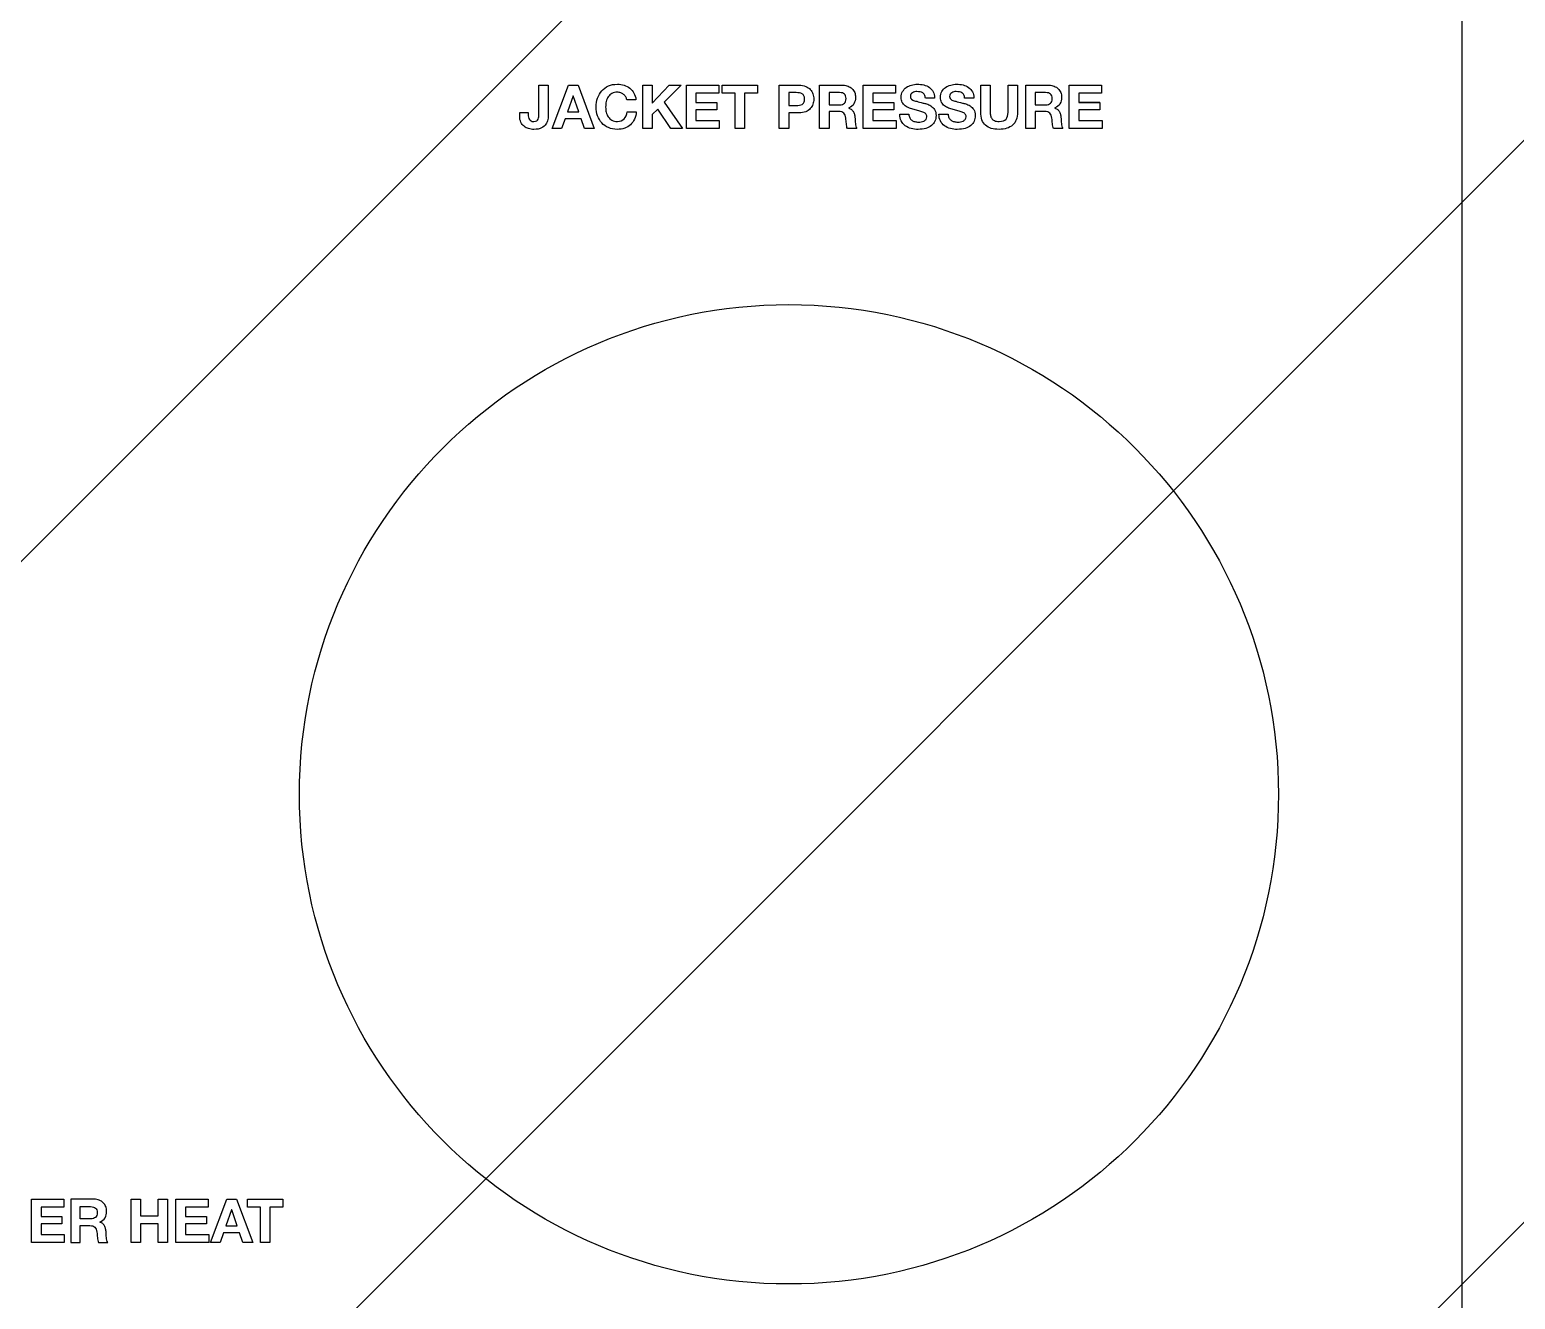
# Model space of a CAD drawing. Header units: millimetres. Extents: x 0 to 16408, y 0 to 11536.
# Drawn here: x 11452.3 to 11573.7, y 4841.8 to 4945.5 of the extents above; entities that cross this region are included whole.
import ezdxf

# ---------------------------------------------------------------- set-up
doc = ezdxf.new("R2010")
doc.units = ezdxf.units.MM
doc.header["$MEASUREMENT"] = 0
doc.linetypes.add('HIDDEN', pattern=[9.525, 6.35, -3.175])
doc.layers.get('0').update_dxf_attribs({"lineweight": 25})
doc.layers.add('DIM', color=3, linetype='Continuous', lineweight=9)
doc.layers.add('H', color=2, linetype='HIDDEN', lineweight=15)

msp = doc.modelspace()

# ---------------------------------------------------------------- hatches: boundary and pattern name
at = {"layer": 'DIM'}
h = msp.add_hatch(dxfattribs=at)
h.set_pattern_fill('ANSI31', color=256, scale=350, style=0)
h.set_pattern_definition([(45, (-19163.366, -2190.005), (-30.93592, 30.93592), [])])
h.paths.add_polyline_path([(11169.331, 5386.066), (11169.331, 3313.066), (10738.546, 3313.066), (10738.546, 5100.001), (10069.331, 5100.001), (10069.331, 6563.066), (14009.331, 6563.066), (14009.331, 5100.001), (13340.115, 5100.001), (13340.115, 3313.066), (12909.331, 3313.066), (12909.331, 5386.066)])
edge = h.paths.add_edge_path(flags=16)
edge.add_line((12909.331, 3336.066), (12909.331, 3313.066))
edge.add_line((11169.331, 3336.066), (11169.331, 3313.066))
at = {"layer": 'H', "ltscale": 5}
h = msp.add_hatch(dxfattribs=at)
h.set_pattern_fill('ANSI31', color=256, scale=500, style=0)
h.set_pattern_definition([(45, (5319.3, 20778.49), (-44.19417, 44.19417), [])])
edge = h.paths.add_edge_path(flags=16)
edge.add_line((14059.331, 6563.066), (14009.331, 6563.066))
edge.add_line((14059.331, 6563.066), (14009.331, 6563.066))
edge = h.paths.add_edge_path()
edge.add_line((14059.331, 6563.066), (14009.331, 6563.066))
edge.add_line((14059.331, 6563.066), (14009.331, 6563.066))
edge.add_line((10069.331, 3313.066), (10069.331, 6563.066))
edge.add_line((10019.331, 3263.066), (10019.331, 6563.066))
edge.add_line((10069.331, 3313.066), (14009.331, 3313.066))
edge.add_line((10019.331, 3263.066), (14059.331, 3263.066))
edge.add_line((14059.331, 6563.066), (14009.331, 6563.066))
edge.add_line((14009.331, 5313.066), (14009.331, 5323.066))
edge.add_line((14009.331, 3313.066), (14009.331, 6563.066))
edge.add_line((14059.331, 3263.066), (14059.331, 6563.066))

# ---------------------------------------------------------------- linework, layer by layer
for p, q in [((11569.331, 4411.066), (11569.331, 5161.066)), ((11494.975, 4937.46), (11496.308, 4940.986)), ((11496.308, 4940.986), (11497.103, 4940.986)), ((11497.103, 4940.986), (11498.422, 4937.46)), ((11502.388, 4937.46), (11502.388, 4940.986)), ((11502.388, 4940.986), (11503.163, 4940.986)), ((11503.163, 4940.986), (11503.163, 4939.524)), ((11503.163, 4939.524), (11504.541, 4940.986)), ((11505.509, 4940.986), (11504.131, 4939.594)), ((11504.541, 4940.986), (11505.509, 4940.986)), ((11505.954, 4937.46), (11505.954, 4940.986)), ((11505.954, 4940.986), (11508.591, 4940.986)), ((11508.591, 4940.986), (11508.591, 4940.334)), ((11508.877, 4940.986), (11511.767, 4940.986)), ((11508.877, 4940.334), (11508.877, 4940.986)), ((11511.767, 4940.986), (11511.767, 4940.334)), ((11520.404, 4937.46), (11520.404, 4940.986)), ((11520.404, 4940.986), (11523.042, 4940.986)), ((11523.042, 4940.986), (11523.042, 4940.334)), ((11537.241, 4937.46), (11537.241, 4940.986)), ((11537.241, 4940.986), (11539.878, 4940.986)), ((11539.878, 4940.986), (11539.878, 4940.334)), ((11496.693, 4940.117), (11496.234, 4938.823)), ((11496.703, 4940.117), (11496.693, 4940.117)), ((11497.148, 4938.823), (11496.703, 4940.117)), ((11504.131, 4939.594), (11505.643, 4937.46)), ((11508.591, 4940.334), (11506.729, 4940.334)), ((11506.729, 4940.334), (11506.729, 4939.579)), ((11506.729, 4939.579), (11508.438, 4939.579)), ((11508.438, 4939.579), (11508.438, 4938.976)), ((11509.934, 4940.334), (11508.877, 4940.334)), ((11509.934, 4937.46), (11509.934, 4940.334)), ((11511.767, 4940.334), (11510.71, 4940.334)), ((11510.71, 4940.334), (11510.71, 4937.46)), ((11523.042, 4940.334), (11521.18, 4940.334)), ((11521.18, 4940.334), (11521.18, 4939.579)), ((11521.18, 4939.579), (11522.889, 4939.579)), ((11522.889, 4939.579), (11522.889, 4938.976)), ((11539.878, 4940.334), (11538.016, 4940.334)), ((11538.016, 4940.334), (11538.016, 4939.579)), ((11538.016, 4939.579), (11539.725, 4939.579)), ((11539.725, 4939.579), (11538.016, 4939.579)), ((11539.725, 4939.579), (11539.725, 4938.976)), ((11496.032, 4938.245), (11495.755, 4937.46)), ((11497.35, 4938.245), (11496.032, 4938.245)), ((11496.234, 4938.823), (11497.148, 4938.823)), ((11497.617, 4937.46), (11497.35, 4938.245)), ((11503.608, 4939.045), (11503.163, 4938.596)), ((11503.163, 4938.596), (11503.163, 4937.46)), ((11504.67, 4937.46), (11503.608, 4939.045)), ((11508.438, 4938.976), (11506.729, 4938.976)), ((11506.729, 4938.976), (11506.729, 4938.112)), ((11522.889, 4938.976), (11521.18, 4938.976)), ((11521.18, 4938.976), (11521.18, 4938.112)), ((11539.725, 4938.976), (11538.016, 4938.976)), ((11538.016, 4938.976), (11538.016, 4938.112)), ((11495.755, 4937.46), (11494.975, 4937.46)), ((11498.422, 4937.46), (11497.617, 4937.46)), ((11503.163, 4937.46), (11502.388, 4937.46)), ((11505.643, 4937.46), (11504.67, 4937.46)), ((11508.63, 4937.46), (11505.954, 4937.46)), ((11506.729, 4938.112), (11508.63, 4938.112)), ((11508.63, 4938.112), (11508.63, 4937.46)), ((11510.71, 4937.46), (11509.934, 4937.46)), ((11523.081, 4937.46), (11520.404, 4937.46)), ((11521.18, 4938.112), (11523.081, 4938.112)), ((11523.081, 4938.112), (11523.081, 4937.46)), ((11539.918, 4937.46), (11537.241, 4937.46)), ((11538.016, 4938.112), (11539.918, 4938.112)), ((11539.918, 4938.112), (11539.918, 4937.46))]:
    msp.add_line(p, q)
for points in [[(11455.078, 4849.986), (11455.078, 4849.334), (11453.216, 4849.334), (11453.216, 4848.578), (11454.924, 4848.578), (11454.924, 4847.976), (11453.216, 4847.976), (11453.216, 4847.111), (11455.117, 4847.111), (11455.117, 4846.459), (11452.44, 4846.459), (11452.44, 4849.986), (11455.078, 4849.986)], [(11461.355, 4849.986), (11461.355, 4848.633), (11462.782, 4848.633), (11462.782, 4849.986), (11463.558, 4849.986), (11463.558, 4846.459), (11462.782, 4846.459), (11462.782, 4847.98), (11461.355, 4847.98), (11461.355, 4846.459), (11460.579, 4846.459), (11460.579, 4849.986), (11461.355, 4849.986)], [(11466.876, 4849.986), (11466.876, 4849.334), (11465.015, 4849.334), (11465.015, 4848.578), (11466.723, 4848.578), (11466.723, 4847.976), (11465.015, 4847.976), (11465.015, 4847.111), (11466.916, 4847.111), (11466.916, 4846.459), (11464.239, 4846.459), (11464.239, 4849.986), (11466.876, 4849.986)], [(11469.198, 4849.986), (11470.516, 4846.459), (11469.711, 4846.459), (11469.445, 4847.245), (11468.126, 4847.245), (11467.849, 4846.459), (11467.069, 4846.459), (11468.402, 4849.986), (11469.198, 4849.986)], [(11470.092, 4849.334), (11470.092, 4849.986), (11472.981, 4849.986), (11472.981, 4849.334), (11471.924, 4849.334), (11471.924, 4846.459), (11471.149, 4846.459), (11471.149, 4849.334), (11470.092, 4849.334)], [(11469.242, 4847.823), (11468.798, 4849.117), (11468.788, 4849.117), (11468.328, 4847.823), (11469.242, 4847.823)]]:
    msp.add_lwpolyline(points)
msp.add_circle((11514.331, 4883.066), 40)
for points in [[(11493.888, 4938.606), (11493.888, 4938.606), (11493.888, 4940.986), (11493.888, 4940.986)], [(11493.888, 4940.986), (11493.888, 4940.986), (11494.664, 4940.986), (11494.664, 4940.986)], [(11494.664, 4940.986), (11494.664, 4940.986), (11494.664, 4938.571), (11494.664, 4938.571)], [(11501.324, 4940.742), (11501.46, 4940.635), (11501.573, 4940.502), (11501.662, 4940.344)], [(11513.544, 4937.46), (11513.544, 4937.46), (11513.544, 4940.986), (11513.544, 4940.986)], [(11513.544, 4940.986), (11513.544, 4940.986), (11515.135, 4940.986), (11515.135, 4940.986)], [(11515.135, 4940.986), (11515.356, 4940.986), (11515.543, 4940.954), (11515.698, 4940.89)], [(11516.839, 4937.46), (11516.839, 4937.46), (11516.839, 4940.986), (11516.839, 4940.986)], [(11516.839, 4940.986), (11516.839, 4940.986), (11518.74, 4940.986), (11518.74, 4940.986)], [(11518.74, 4940.986), (11518.898, 4940.986), (11519.041, 4940.961), (11519.168, 4940.91)], [(11523.617, 4940.475), (11523.694, 4940.608), (11523.796, 4940.72), (11523.921, 4940.809)], [(11523.921, 4940.809), (11524.046, 4940.898), (11524.188, 4940.963), (11524.346, 4941.006)], [(11525.351, 4941.009), (11525.52, 4940.967), (11525.671, 4940.901), (11525.803, 4940.809)], [(11525.803, 4940.809), (11525.934, 4940.716), (11526.039, 4940.599), (11526.116, 4940.456)], [(11526.823, 4940.475), (11526.9, 4940.608), (11527.001, 4940.72), (11527.126, 4940.809)], [(11527.126, 4940.809), (11527.251, 4940.898), (11527.393, 4940.963), (11527.551, 4941.006)], [(11528.556, 4941.009), (11528.726, 4940.967), (11528.876, 4940.901), (11529.008, 4940.809)], [(11529.008, 4940.809), (11529.14, 4940.716), (11529.244, 4940.599), (11529.322, 4940.456)], [(11530.001, 4938.793), (11530.001, 4938.793), (11530.001, 4940.986), (11530.001, 4940.986)], [(11530.001, 4940.986), (11530.001, 4940.986), (11530.776, 4940.986), (11530.776, 4940.986)], [(11530.776, 4940.986), (11530.776, 4940.986), (11530.776, 4938.793), (11530.776, 4938.793)], [(11532.233, 4938.793), (11532.233, 4938.793), (11532.233, 4940.986), (11532.233, 4940.986)], [(11532.233, 4940.986), (11532.233, 4940.986), (11533.009, 4940.986), (11533.009, 4940.986)], [(11533.009, 4940.986), (11533.009, 4940.986), (11533.009, 4938.793), (11533.009, 4938.793)], [(11533.675, 4937.46), (11533.675, 4937.46), (11533.675, 4940.986), (11533.675, 4940.986)], [(11533.675, 4940.986), (11533.675, 4940.986), (11535.577, 4940.986), (11535.577, 4940.986)], [(11535.577, 4940.986), (11535.735, 4940.986), (11535.877, 4940.961), (11536.004, 4940.91)], [(11536.004, 4940.91), (11536.13, 4940.859), (11536.239, 4940.789), (11536.33, 4940.7)], [(11536.33, 4940.7), (11536.421, 4940.611), (11536.489, 4940.508), (11536.537, 4940.391)], [(11499.864, 4940.317), (11499.742, 4940.25), (11499.643, 4940.159), (11499.568, 4940.046)], [(11500.99, 4940.046), (11500.944, 4940.12), (11500.886, 4940.185), (11500.817, 4940.241)], [(11501.079, 4939.801), (11501.066, 4939.89), (11501.036, 4939.971), (11500.99, 4940.046)], [(11501.83, 4939.801), (11501.83, 4939.801), (11501.079, 4939.801), (11501.079, 4939.801)], [(11501.662, 4940.344), (11501.751, 4940.186), (11501.807, 4940.005), (11501.83, 4939.801)], [(11514.922, 4940.384), (11514.922, 4940.384), (11514.32, 4940.384), (11514.32, 4940.384)], [(11514.32, 4940.384), (11514.32, 4940.384), (11514.32, 4939.327), (11514.32, 4939.327)], [(11515.179, 4940.364), (11515.097, 4940.377), (11515.011, 4940.384), (11514.922, 4940.384)], [(11515.397, 4940.288), (11515.334, 4940.325), (11515.261, 4940.351), (11515.179, 4940.364)], [(11515.547, 4940.127), (11515.509, 4940.196), (11515.459, 4940.25), (11515.397, 4940.288)], [(11515.397, 4939.423), (11515.459, 4939.461), (11515.509, 4939.515), (11515.547, 4939.584)], [(11518.464, 4940.384), (11518.464, 4940.384), (11517.614, 4940.384), (11517.614, 4940.384)], [(11517.614, 4940.384), (11517.614, 4940.384), (11517.614, 4939.391), (11517.614, 4939.391)], [(11518.464, 4939.391), (11518.641, 4939.391), (11518.775, 4939.431), (11518.864, 4939.51)], [(11524.291, 4939.9), (11524.318, 4939.857), (11524.37, 4939.817), (11524.447, 4939.781)], [(11524.427, 4940.379), (11524.376, 4940.346), (11524.334, 4940.305), (11524.301, 4940.255)], [(11524.598, 4940.448), (11524.535, 4940.435), (11524.478, 4940.412), (11524.427, 4940.379)], [(11524.447, 4939.781), (11524.524, 4939.745), (11524.631, 4939.709), (11524.768, 4939.673)], [(11524.768, 4939.673), (11524.905, 4939.636), (11525.083, 4939.59), (11525.304, 4939.534)], [(11525.264, 4940.359), (11525.202, 4940.399), (11525.13, 4940.427), (11525.049, 4940.443)], [(11525.415, 4940.196), (11525.377, 4940.265), (11525.327, 4940.32), (11525.264, 4940.359)], [(11525.304, 4939.534), (11525.37, 4939.521), (11525.461, 4939.497), (11525.578, 4939.463)], [(11525.482, 4939.934), (11525.475, 4940.04), (11525.453, 4940.127), (11525.415, 4940.196)], [(11526.232, 4939.934), (11526.232, 4939.934), (11525.482, 4939.934), (11525.482, 4939.934)], [(11525.578, 4939.463), (11525.695, 4939.428), (11525.811, 4939.373), (11525.926, 4939.297)], [(11526.116, 4940.456), (11526.193, 4940.312), (11526.232, 4940.139), (11526.232, 4939.934)], [(11527.497, 4939.9), (11527.523, 4939.857), (11527.575, 4939.817), (11527.652, 4939.781)], [(11527.632, 4940.379), (11527.581, 4940.346), (11527.539, 4940.305), (11527.507, 4940.255)], [(11527.803, 4940.448), (11527.74, 4940.435), (11527.683, 4940.412), (11527.632, 4940.379)], [(11527.652, 4939.781), (11527.73, 4939.745), (11527.837, 4939.709), (11527.973, 4939.673)], [(11527.973, 4939.673), (11528.11, 4939.636), (11528.288, 4939.59), (11528.509, 4939.534)], [(11528.47, 4940.359), (11528.407, 4940.399), (11528.336, 4940.427), (11528.255, 4940.443)], [(11528.62, 4940.196), (11528.582, 4940.265), (11528.532, 4940.32), (11528.47, 4940.359)], [(11528.509, 4939.534), (11528.575, 4939.521), (11528.666, 4939.497), (11528.783, 4939.463)], [(11528.687, 4939.934), (11528.68, 4940.04), (11528.658, 4940.127), (11528.62, 4940.196)], [(11529.438, 4939.934), (11529.438, 4939.934), (11528.687, 4939.934), (11528.687, 4939.934)], [(11528.783, 4939.463), (11528.9, 4939.428), (11529.016, 4939.373), (11529.131, 4939.297)], [(11529.322, 4940.456), (11529.399, 4940.312), (11529.438, 4940.139), (11529.438, 4939.934)], [(11535.3, 4940.384), (11535.3, 4940.384), (11534.451, 4940.384), (11534.451, 4940.384)], [(11534.451, 4940.384), (11534.451, 4940.384), (11534.451, 4939.391), (11534.451, 4939.391)], [(11535.3, 4939.391), (11535.478, 4939.391), (11535.611, 4939.431), (11535.7, 4939.51)], [(11492.327, 4938.468), (11492.327, 4938.468), (11492.327, 4938.774), (11492.327, 4938.774)], [(11492.327, 4938.774), (11492.327, 4938.774), (11493.029, 4938.774), (11493.029, 4938.774)], [(11492.426, 4937.971), (11492.36, 4938.108), (11492.327, 4938.273), (11492.327, 4938.468)], [(11493.029, 4938.774), (11493.029, 4938.774), (11493.029, 4938.616), (11493.029, 4938.616)], [(11493.029, 4938.616), (11493.029, 4938.53), (11493.035, 4938.451), (11493.049, 4938.379)], [(11493.049, 4938.379), (11493.062, 4938.306), (11493.085, 4938.244), (11493.117, 4938.193)], [(11493.836, 4938.223), (11493.861, 4938.281), (11493.876, 4938.343), (11493.881, 4938.411)], [(11493.881, 4938.411), (11493.886, 4938.478), (11493.888, 4938.543), (11493.888, 4938.606)], [(11494.664, 4938.571), (11494.664, 4938.456), (11494.652, 4938.329), (11494.629, 4938.191)], [(11499.034, 4937.909), (11498.886, 4938.074), (11498.773, 4938.268), (11498.694, 4938.49)], [(11499.402, 4938.776), (11499.437, 4938.636), (11499.492, 4938.51), (11499.568, 4938.398)], [(11499.568, 4938.398), (11499.643, 4938.286), (11499.742, 4938.197), (11499.864, 4938.129)], [(11500.864, 4938.245), (11500.998, 4938.39), (11501.079, 4938.581), (11501.109, 4938.818)], [(11501.109, 4938.818), (11501.109, 4938.818), (11501.859, 4938.818), (11501.859, 4938.818)], [(11501.859, 4938.818), (11501.84, 4938.598), (11501.789, 4938.398), (11501.706, 4938.22)], [(11514.32, 4939.327), (11514.32, 4939.327), (11514.922, 4939.327), (11514.922, 4939.327)], [(11515.135, 4938.724), (11515.135, 4938.724), (11514.32, 4938.724), (11514.32, 4938.724)], [(11514.32, 4938.724), (11514.32, 4938.724), (11514.32, 4937.46), (11514.32, 4937.46)], [(11514.922, 4939.327), (11515.011, 4939.327), (11515.097, 4939.333), (11515.179, 4939.347)], [(11515.698, 4938.821), (11515.543, 4938.756), (11515.356, 4938.724), (11515.135, 4938.724)], [(11515.179, 4939.347), (11515.261, 4939.36), (11515.334, 4939.385), (11515.397, 4939.423)], [(11516.076, 4939.075), (11515.978, 4938.97), (11515.853, 4938.885), (11515.698, 4938.821)], [(11517.614, 4939.391), (11517.614, 4939.391), (11518.464, 4939.391), (11518.464, 4939.391)], [(11518.39, 4938.838), (11518.39, 4938.838), (11517.614, 4938.838), (11517.614, 4938.838)], [(11517.614, 4938.838), (11517.614, 4938.838), (11517.614, 4937.46), (11517.614, 4937.46)], [(11518.809, 4938.71), (11518.724, 4938.795), (11518.584, 4938.838), (11518.39, 4938.838)], [(11518.977, 4938.305), (11518.951, 4938.489), (11518.895, 4938.624), (11518.809, 4938.71)], [(11519.022, 4937.86), (11519.012, 4938.015), (11518.997, 4938.163), (11518.977, 4938.305)], [(11519.214, 4939.129), (11519.214, 4939.129), (11519.214, 4939.119), (11519.214, 4939.119)], [(11519.214, 4939.119), (11519.31, 4939.093), (11519.389, 4939.053), (11519.451, 4938.998)], [(11519.451, 4938.998), (11519.514, 4938.944), (11519.565, 4938.88), (11519.604, 4938.806)], [(11519.604, 4938.806), (11519.644, 4938.732), (11519.673, 4938.65), (11519.691, 4938.561)], [(11519.691, 4938.561), (11519.709, 4938.473), (11519.721, 4938.384), (11519.728, 4938.295)], [(11519.728, 4938.295), (11519.731, 4938.239), (11519.735, 4938.173), (11519.738, 4938.097)], [(11523.501, 4938.068), (11523.419, 4938.225), (11523.379, 4938.413), (11523.383, 4938.63)], [(11523.383, 4938.63), (11523.383, 4938.63), (11524.133, 4938.63), (11524.133, 4938.63)], [(11524.168, 4939.122), (11524.043, 4939.17), (11523.931, 4939.231), (11523.832, 4939.307)], [(11524.133, 4938.63), (11524.133, 4938.512), (11524.155, 4938.412), (11524.198, 4938.329)], [(11524.553, 4939.001), (11524.421, 4939.034), (11524.293, 4939.074), (11524.168, 4939.122)], [(11524.198, 4938.329), (11524.24, 4938.247), (11524.297, 4938.18), (11524.368, 4938.129)], [(11524.934, 4938.902), (11524.808, 4938.932), (11524.681, 4938.965), (11524.553, 4939.001)], [(11525.269, 4938.798), (11525.171, 4938.838), (11525.059, 4938.872), (11524.934, 4938.902)], [(11525.509, 4938.65), (11525.448, 4938.71), (11525.368, 4938.759), (11525.269, 4938.798)], [(11525.926, 4939.297), (11526.042, 4939.221), (11526.141, 4939.12), (11526.225, 4938.994)], [(11526.706, 4938.068), (11526.624, 4938.225), (11526.584, 4938.413), (11526.588, 4938.63)], [(11526.588, 4938.63), (11526.588, 4938.63), (11527.339, 4938.63), (11527.339, 4938.63)], [(11527.373, 4939.122), (11527.248, 4939.17), (11527.136, 4939.231), (11527.037, 4939.307)], [(11527.339, 4938.63), (11527.339, 4938.512), (11527.36, 4938.412), (11527.403, 4938.329)], [(11527.759, 4939.001), (11527.627, 4939.034), (11527.498, 4939.074), (11527.373, 4939.122)], [(11527.403, 4938.329), (11527.446, 4938.247), (11527.502, 4938.18), (11527.573, 4938.129)], [(11528.139, 4938.902), (11528.013, 4938.932), (11527.887, 4938.965), (11527.759, 4939.001)], [(11528.474, 4938.798), (11528.376, 4938.838), (11528.264, 4938.872), (11528.139, 4938.902)], [(11528.714, 4938.65), (11528.653, 4938.71), (11528.573, 4938.759), (11528.474, 4938.798)], [(11529.131, 4939.297), (11529.247, 4939.221), (11529.346, 4939.12), (11529.43, 4938.994)], [(11530.776, 4938.793), (11530.776, 4938.698), (11530.784, 4938.604), (11530.801, 4938.512)], [(11530.801, 4938.512), (11530.817, 4938.42), (11530.852, 4938.338), (11530.905, 4938.268)], [(11530.905, 4938.268), (11530.957, 4938.197), (11531.03, 4938.139), (11531.124, 4938.095)], [(11532.075, 4938.213), (11532.18, 4938.337), (11532.233, 4938.53), (11532.233, 4938.793)], [(11533.009, 4938.793), (11533.009, 4938.316), (11532.875, 4937.961), (11532.609, 4937.729)], [(11534.451, 4939.391), (11534.451, 4939.391), (11535.3, 4939.391), (11535.3, 4939.391)], [(11535.226, 4938.838), (11535.226, 4938.838), (11534.451, 4938.838), (11534.451, 4938.838)], [(11534.451, 4938.838), (11534.451, 4938.838), (11534.451, 4937.46), (11534.451, 4937.46)], [(11535.646, 4938.71), (11535.56, 4938.795), (11535.42, 4938.838), (11535.226, 4938.838)], [(11535.814, 4938.305), (11535.787, 4938.489), (11535.732, 4938.624), (11535.646, 4938.71)], [(11535.858, 4937.86), (11535.848, 4938.015), (11535.834, 4938.163), (11535.814, 4938.305)], [(11536.051, 4939.129), (11536.051, 4939.129), (11536.051, 4939.119), (11536.051, 4939.119)], [(11536.051, 4939.119), (11536.146, 4939.093), (11536.225, 4939.053), (11536.288, 4938.998)], [(11536.288, 4938.998), (11536.35, 4938.944), (11536.402, 4938.88), (11536.441, 4938.806)], [(11536.441, 4938.806), (11536.48, 4938.732), (11536.509, 4938.65), (11536.527, 4938.561)], [(11536.527, 4938.561), (11536.546, 4938.473), (11536.558, 4938.384), (11536.565, 4938.295)], [(11536.565, 4938.295), (11536.568, 4938.239), (11536.571, 4938.173), (11536.574, 4938.097)], [(11492.688, 4937.635), (11492.579, 4937.723), (11492.492, 4937.834), (11492.426, 4937.971)], [(11493.058, 4937.443), (11492.92, 4937.484), (11492.797, 4937.548), (11492.688, 4937.635)], [(11493.117, 4938.193), (11493.15, 4938.142), (11493.196, 4938.102), (11493.254, 4938.072)], [(11493.715, 4938.082), (11493.771, 4938.119), (11493.812, 4938.165), (11493.836, 4938.223)], [(11494.471, 4937.803), (11494.389, 4937.683), (11494.27, 4937.583), (11494.115, 4937.502)], [(11494.629, 4938.191), (11494.606, 4938.053), (11494.553, 4937.923), (11494.471, 4937.803)], [(11499.58, 4937.522), (11499.364, 4937.616), (11499.183, 4937.745), (11499.034, 4937.909)], [(11501.38, 4937.766), (11501.245, 4937.641), (11501.087, 4937.546), (11500.906, 4937.48)], [(11501.706, 4938.22), (11501.624, 4938.043), (11501.515, 4937.891), (11501.38, 4937.766)], [(11514.32, 4937.46), (11514.32, 4937.46), (11513.544, 4937.46), (11513.544, 4937.46)], [(11517.614, 4937.46), (11517.614, 4937.46), (11516.839, 4937.46), (11516.839, 4937.46)], [(11519.101, 4937.46), (11519.058, 4937.572), (11519.031, 4937.705), (11519.022, 4937.86)], [(11519.876, 4937.46), (11519.876, 4937.46), (11519.101, 4937.46), (11519.101, 4937.46)], [(11519.738, 4938.097), (11519.741, 4938.021), (11519.747, 4937.944), (11519.755, 4937.865)], [(11519.755, 4937.865), (11519.763, 4937.786), (11519.777, 4937.711), (11519.795, 4937.64)], [(11519.795, 4937.64), (11519.813, 4937.569), (11519.84, 4937.509), (11519.876, 4937.46)], [(11523.835, 4937.677), (11523.694, 4937.779), (11523.583, 4937.909), (11523.501, 4938.068)], [(11524.319, 4937.453), (11524.136, 4937.5), (11523.974, 4937.575), (11523.835, 4937.677)], [(11524.368, 4938.129), (11524.439, 4938.078), (11524.522, 4938.04), (11524.617, 4938.016)], [(11525.136, 4937.996), (11525.215, 4938.007), (11525.289, 4938.03), (11525.358, 4938.063)], [(11525.358, 4938.063), (11525.427, 4938.095), (11525.485, 4938.141), (11525.531, 4938.198)], [(11525.978, 4937.7), (11525.854, 4937.599), (11525.701, 4937.521), (11525.519, 4937.465)], [(11526.257, 4938.058), (11526.194, 4937.919), (11526.101, 4937.8), (11525.978, 4937.7)], [(11527.04, 4937.677), (11526.9, 4937.779), (11526.789, 4937.909), (11526.706, 4938.068)], [(11527.524, 4937.453), (11527.341, 4937.5), (11527.18, 4937.575), (11527.04, 4937.677)], [(11527.573, 4938.129), (11527.644, 4938.078), (11527.727, 4938.04), (11527.823, 4938.016)], [(11528.341, 4937.996), (11528.42, 4938.007), (11528.494, 4938.03), (11528.563, 4938.063)], [(11528.563, 4938.063), (11528.633, 4938.095), (11528.69, 4938.141), (11528.736, 4938.198)], [(11529.183, 4937.7), (11529.06, 4937.599), (11528.907, 4937.521), (11528.724, 4937.465)], [(11529.462, 4938.058), (11529.4, 4937.919), (11529.307, 4937.8), (11529.183, 4937.7)], [(11534.451, 4937.46), (11534.451, 4937.46), (11533.675, 4937.46), (11533.675, 4937.46)], [(11535.937, 4937.46), (11535.894, 4937.572), (11535.868, 4937.705), (11535.858, 4937.86)], [(11536.713, 4937.46), (11536.713, 4937.46), (11535.937, 4937.46), (11535.937, 4937.46)], [(11536.574, 4938.097), (11536.578, 4938.021), (11536.584, 4937.944), (11536.592, 4937.865)], [(11536.592, 4937.865), (11536.6, 4937.786), (11536.613, 4937.711), (11536.631, 4937.64)], [(11536.631, 4937.64), (11536.649, 4937.569), (11536.677, 4937.509), (11536.713, 4937.46)]]:
    msp.add_open_spline(points, degree=3)
for points, knots in [([(11498.694, 4939.942), (11498.773, 4940.167), (11498.886, 4940.364), (11499.034, 4940.532), (11499.183, 4940.7), (11499.364, 4940.832), (11499.58, 4940.927)], [23, 23, 23, 23, 24, 24, 24, 25, 25, 25, 25]), ([(11499.58, 4940.927), (11499.796, 4941.023), (11500.039, 4941.07), (11500.309, 4941.07), (11500.503, 4941.07), (11500.686, 4941.042), (11500.859, 4940.986), (11501.032, 4940.93), (11501.187, 4940.849), (11501.324, 4940.742)], [25, 25, 25, 25, 26, 26, 26, 27, 27, 27, 28, 28, 28, 28]), ([(11515.698, 4940.89), (11515.853, 4940.826), (11515.978, 4940.741), (11516.076, 4940.636), (11516.173, 4940.53), (11516.244, 4940.41), (11516.288, 4940.275), (11516.333, 4940.14), (11516.355, 4940), (11516.355, 4939.855), (11516.355, 4939.714), (11516.333, 4939.575), (11516.288, 4939.438), (11516.244, 4939.301), (11516.173, 4939.18), (11516.076, 4939.075)], [1, 1, 1, 1, 2, 2, 2, 3, 3, 3, 4, 4, 4, 5, 5, 5, 6, 6, 6, 6]), ([(11519.168, 4940.91), (11519.294, 4940.859), (11519.403, 4940.789), (11519.493, 4940.7), (11519.584, 4940.611), (11519.653, 4940.508), (11519.701, 4940.391)], [1, 1, 1, 1, 2, 2, 2, 3, 3, 3, 3]), ([(11524.346, 4941.006), (11524.504, 4941.049), (11524.662, 4941.07), (11524.82, 4941.07), (11525.004, 4941.07), (11525.181, 4941.05), (11525.351, 4941.009)], [18, 18, 18, 18, 19, 19, 19, 20, 20, 20, 20]), ([(11527.551, 4941.006), (11527.709, 4941.049), (11527.867, 4941.07), (11528.025, 4941.07), (11528.21, 4941.07), (11528.387, 4941.05), (11528.556, 4941.009)], [18, 18, 18, 18, 19, 19, 19, 20, 20, 20, 20]), ([(11498.694, 4938.49), (11498.614, 4938.712), (11498.575, 4938.952), (11498.575, 4939.208), (11498.575, 4939.472), (11498.614, 4939.716), (11498.694, 4939.942)], [21, 21, 21, 21, 22, 22, 22, 23, 23, 23, 23]), ([(11499.568, 4940.046), (11499.492, 4939.932), (11499.437, 4939.803), (11499.402, 4939.658), (11499.368, 4939.513), (11499.351, 4939.363), (11499.351, 4939.208), (11499.351, 4939.06), (11499.368, 4938.916), (11499.402, 4938.776)], [5, 5, 5, 5, 6, 6, 6, 7, 7, 7, 8, 8, 8, 8]), ([(11500.817, 4940.241), (11500.748, 4940.297), (11500.67, 4940.34), (11500.583, 4940.371), (11500.495, 4940.403), (11500.404, 4940.418), (11500.309, 4940.418), (11500.134, 4940.418), (11499.986, 4940.385), (11499.864, 4940.317)], [1, 1, 1, 1, 2, 2, 2, 3, 3, 3, 4, 4, 4, 4]), ([(11515.547, 4939.584), (11515.585, 4939.653), (11515.604, 4939.743), (11515.604, 4939.855), (11515.604, 4939.967), (11515.585, 4940.058), (11515.547, 4940.127)], [3, 3, 3, 3, 4, 4, 4, 5, 5, 5, 5]), ([(11518.864, 4939.51), (11518.953, 4939.589), (11518.997, 4939.717), (11518.997, 4939.895), (11518.997, 4940.066), (11518.953, 4940.19), (11518.864, 4940.268), (11518.775, 4940.345), (11518.641, 4940.384), (11518.464, 4940.384)], [1, 1, 1, 1, 2, 2, 2, 3, 3, 3, 4, 4, 4, 4]), ([(11519.701, 4940.391), (11519.748, 4940.274), (11519.772, 4940.148), (11519.772, 4940.013), (11519.772, 4939.806), (11519.729, 4939.626), (11519.642, 4939.475), (11519.554, 4939.324), (11519.412, 4939.208), (11519.214, 4939.129)], [3, 3, 3, 3, 4, 4, 4, 5, 5, 5, 6, 6, 6, 6]), ([(11523.832, 4939.307), (11523.733, 4939.383), (11523.653, 4939.478), (11523.592, 4939.591), (11523.531, 4939.705), (11523.501, 4939.842), (11523.501, 4940.004), (11523.501, 4940.185), (11523.54, 4940.342), (11523.617, 4940.475)], [13, 13, 13, 13, 14, 14, 14, 15, 15, 15, 16, 16, 16, 16]), ([(11524.301, 4940.255), (11524.268, 4940.206), (11524.252, 4940.143), (11524.252, 4940.068), (11524.252, 4939.999), (11524.265, 4939.943), (11524.291, 4939.9)], [31, 31, 31, 31, 32, 32, 32, 33, 33, 33, 33]), ([(11525.049, 4940.443), (11524.969, 4940.459), (11524.881, 4940.468), (11524.785, 4940.468), (11524.723, 4940.468), (11524.66, 4940.461), (11524.598, 4940.448)], [27, 27, 27, 27, 28, 28, 28, 29, 29, 29, 29]), ([(11527.037, 4939.307), (11526.939, 4939.383), (11526.859, 4939.478), (11526.798, 4939.591), (11526.737, 4939.705), (11526.706, 4939.842), (11526.706, 4940.004), (11526.706, 4940.185), (11526.745, 4940.342), (11526.823, 4940.475)], [13, 13, 13, 13, 14, 14, 14, 15, 15, 15, 16, 16, 16, 16]), ([(11527.507, 4940.255), (11527.474, 4940.206), (11527.457, 4940.143), (11527.457, 4940.068), (11527.457, 4939.999), (11527.47, 4939.943), (11527.497, 4939.9)], [31, 31, 31, 31, 32, 32, 32, 33, 33, 33, 33]), ([(11528.255, 4940.443), (11528.174, 4940.459), (11528.086, 4940.468), (11527.99, 4940.468), (11527.928, 4940.468), (11527.865, 4940.461), (11527.803, 4940.448)], [27, 27, 27, 27, 28, 28, 28, 29, 29, 29, 29]), ([(11535.7, 4939.51), (11535.789, 4939.589), (11535.834, 4939.717), (11535.834, 4939.895), (11535.834, 4940.066), (11535.789, 4940.19), (11535.7, 4940.268), (11535.611, 4940.345), (11535.478, 4940.384), (11535.3, 4940.384)], [1, 1, 1, 1, 2, 2, 2, 3, 3, 3, 4, 4, 4, 4]), ([(11536.537, 4940.391), (11536.585, 4940.274), (11536.609, 4940.148), (11536.609, 4940.013), (11536.609, 4939.806), (11536.565, 4939.626), (11536.478, 4939.475), (11536.391, 4939.324), (11536.248, 4939.208), (11536.051, 4939.129)], [3, 3, 3, 3, 4, 4, 4, 5, 5, 5, 6, 6, 6, 6]), ([(11499.864, 4938.129), (11499.986, 4938.062), (11500.134, 4938.028), (11500.309, 4938.028), (11500.546, 4938.028), (11500.731, 4938.1), (11500.864, 4938.245)], [10, 10, 10, 10, 11, 11, 11, 12, 12, 12, 12]), ([(11525.531, 4938.198), (11525.577, 4938.256), (11525.6, 4938.329), (11525.6, 4938.418), (11525.6, 4938.514), (11525.57, 4938.591), (11525.509, 4938.65)], [6, 6, 6, 6, 7, 7, 7, 8, 8, 8, 8]), ([(11526.225, 4938.994), (11526.309, 4938.867), (11526.351, 4938.705), (11526.351, 4938.507), (11526.351, 4938.346), (11526.32, 4938.196), (11526.257, 4938.058)], [39, 39, 39, 39, 40, 40, 40, 41, 41, 41, 41]), ([(11528.736, 4938.198), (11528.782, 4938.256), (11528.806, 4938.329), (11528.806, 4938.418), (11528.806, 4938.514), (11528.775, 4938.591), (11528.714, 4938.65)], [6, 6, 6, 6, 7, 7, 7, 8, 8, 8, 8]), ([(11529.43, 4938.994), (11529.514, 4938.867), (11529.556, 4938.705), (11529.556, 4938.507), (11529.556, 4938.346), (11529.525, 4938.196), (11529.462, 4938.058)], [39, 39, 39, 39, 40, 40, 40, 41, 41, 41, 41]), ([(11532.609, 4937.729), (11532.342, 4937.497), (11531.973, 4937.381), (11531.502, 4937.381), (11531.025, 4937.381), (11530.655, 4937.496), (11530.393, 4937.727), (11530.132, 4937.957), (11530.001, 4938.313), (11530.001, 4938.793)], [0, 0, 0, 0, 1, 1, 1, 2, 2, 2, 3, 3, 3, 3]), ([(11494.115, 4937.502), (11493.96, 4937.421), (11493.751, 4937.381), (11493.488, 4937.381), (11493.34, 4937.381), (11493.197, 4937.402), (11493.058, 4937.443)], [2, 2, 2, 2, 3, 3, 3, 4, 4, 4, 4]), ([(11493.254, 4938.072), (11493.311, 4938.043), (11493.386, 4938.028), (11493.478, 4938.028), (11493.58, 4938.028), (11493.659, 4938.046), (11493.715, 4938.082)], [13, 13, 13, 13, 14, 14, 14, 15, 15, 15, 15]), ([(11500.906, 4937.48), (11500.725, 4937.414), (11500.526, 4937.381), (11500.309, 4937.381), (11500.039, 4937.381), (11499.796, 4937.428), (11499.58, 4937.522)], [17, 17, 17, 17, 18, 18, 18, 19, 19, 19, 19]), ([(11525.519, 4937.465), (11525.336, 4937.409), (11525.124, 4937.381), (11524.884, 4937.381), (11524.69, 4937.381), (11524.501, 4937.405), (11524.319, 4937.453)], [43, 43, 43, 43, 44, 44, 44, 45, 45, 45, 45]), ([(11524.617, 4938.016), (11524.713, 4937.991), (11524.812, 4937.979), (11524.914, 4937.979), (11524.983, 4937.979), (11525.057, 4937.984), (11525.136, 4937.996)], [2, 2, 2, 2, 3, 3, 3, 4, 4, 4, 4]), ([(11528.724, 4937.465), (11528.541, 4937.409), (11528.33, 4937.381), (11528.089, 4937.381), (11527.895, 4937.381), (11527.707, 4937.405), (11527.524, 4937.453)], [43, 43, 43, 43, 44, 44, 44, 45, 45, 45, 45]), ([(11527.823, 4938.016), (11527.918, 4937.991), (11528.017, 4937.979), (11528.119, 4937.979), (11528.188, 4937.979), (11528.262, 4937.984), (11528.341, 4937.996)], [2, 2, 2, 2, 3, 3, 3, 4, 4, 4, 4]), ([(11531.124, 4938.095), (11531.218, 4938.05), (11531.344, 4938.028), (11531.502, 4938.028), (11531.779, 4938.028), (11531.969, 4938.09), (11532.075, 4938.213)], [9, 9, 9, 9, 10, 10, 10, 11, 11, 11, 11]), ([(11457.542, 4849.986), (11457.7, 4849.986), (11457.842, 4849.96), (11457.969, 4849.909), (11458.096, 4849.858), (11458.205, 4849.788), (11458.295, 4849.699), (11458.386, 4849.61), (11458.455, 4849.508), (11458.503, 4849.391), (11458.55, 4849.274), (11458.574, 4849.148), (11458.574, 4849.013), (11458.574, 4848.806), (11458.531, 4848.626), (11458.443, 4848.474), (11458.356, 4848.323), (11458.214, 4848.208), (11458.016, 4848.129), (11458.016, 4848.129), (11458.016, 4848.119), (11458.016, 4848.119), (11458.112, 4848.092), (11458.191, 4848.052), (11458.253, 4847.998), (11458.316, 4847.944), (11458.367, 4847.88), (11458.406, 4847.805), (11458.446, 4847.731), (11458.475, 4847.65), (11458.493, 4847.561), (11458.511, 4847.472), (11458.523, 4847.383), (11458.53, 4847.294), (11458.533, 4847.238), (11458.536, 4847.172), (11458.54, 4847.096), (11458.543, 4847.021), (11458.549, 4846.943), (11458.557, 4846.865), (11458.565, 4846.785), (11458.578, 4846.711), (11458.597, 4846.64), (11458.614, 4846.569), (11458.642, 4846.509), (11458.678, 4846.459), (11458.678, 4846.459), (11457.903, 4846.459), (11457.903, 4846.459), (11457.86, 4846.571), (11457.833, 4846.705), (11457.823, 4846.859), (11457.814, 4847.014), (11457.799, 4847.162), (11457.779, 4847.304), (11457.753, 4847.489), (11457.697, 4847.623), (11457.611, 4847.709), (11457.525, 4847.794), (11457.386, 4847.837), (11457.191, 4847.837), (11457.191, 4847.837), (11456.416, 4847.837), (11456.416, 4847.837), (11456.416, 4847.837), (11456.416, 4846.459), (11456.416, 4846.459), (11456.416, 4846.459), (11455.64, 4846.459), (11455.64, 4846.459), (11455.64, 4846.459), (11455.64, 4849.986), (11455.64, 4849.986), (11455.64, 4849.986), (11457.542, 4849.986), (11457.542, 4849.986)], [0, 0, 0, 0, 1, 1, 1, 2, 2, 2, 3, 3, 3, 4, 4, 4, 5, 5, 5, 6, 6, 6, 7, 7, 7, 8, 8, 8, 9, 9, 9, 10, 10, 10, 11, 11, 11, 12, 12, 12, 13, 13, 13, 14, 14, 14, 15, 15, 15, 16, 16, 16, 17, 17, 17, 18, 18, 18, 19, 19, 19, 20, 20, 20, 21, 21, 21, 22, 22, 22, 23, 23, 23, 24, 24, 24, 25, 25, 25, 25]), ([(11457.265, 4848.39), (11457.443, 4848.39), (11457.577, 4848.43), (11457.665, 4848.509), (11457.754, 4848.588), (11457.799, 4848.717), (11457.799, 4848.894), (11457.799, 4849.065), (11457.754, 4849.19), (11457.665, 4849.267), (11457.577, 4849.344), (11457.443, 4849.383), (11457.265, 4849.383), (11457.265, 4849.383), (11456.416, 4849.383), (11456.416, 4849.383), (11456.416, 4849.383), (11456.416, 4848.39), (11456.416, 4848.39), (11456.416, 4848.39), (11457.265, 4848.39), (11457.265, 4848.39)], [0, 0, 0, 0, 1, 1, 1, 2, 2, 2, 3, 3, 3, 4, 4, 4, 5, 5, 5, 6, 6, 6, 7, 7, 7, 7])]:
    msp.add_open_spline(points, degree=3, knots=knots)

doc.saveas('drawing.dxf')
